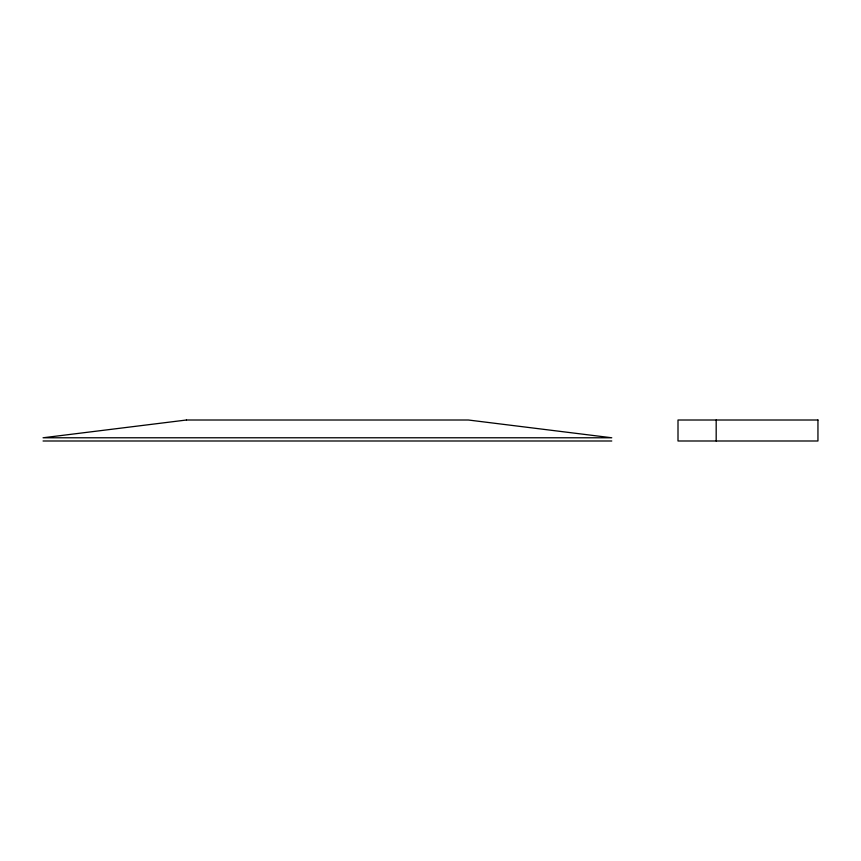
<?xml version="1.0" encoding="UTF-8"?>
<svg xmlns="http://www.w3.org/2000/svg" width="861" height="861" viewBox="0 0 861 861"><rect width="100%" height="100%" fill="white"/><g stroke="black" fill="none" stroke-linecap="round" stroke-linejoin="round"><path stroke-width="1.29" d="M43.05 440.993L611.773 440.993M716.18 420.007L716.18 440.993M186.46 420.007L43.05 437.775L611.773 437.775L468.362 420.007L186.46 420.007M817.95 420.007L678.005 420.007L678.005 440.993L817.95 440.993L817.95 420.007"/></g></svg>
